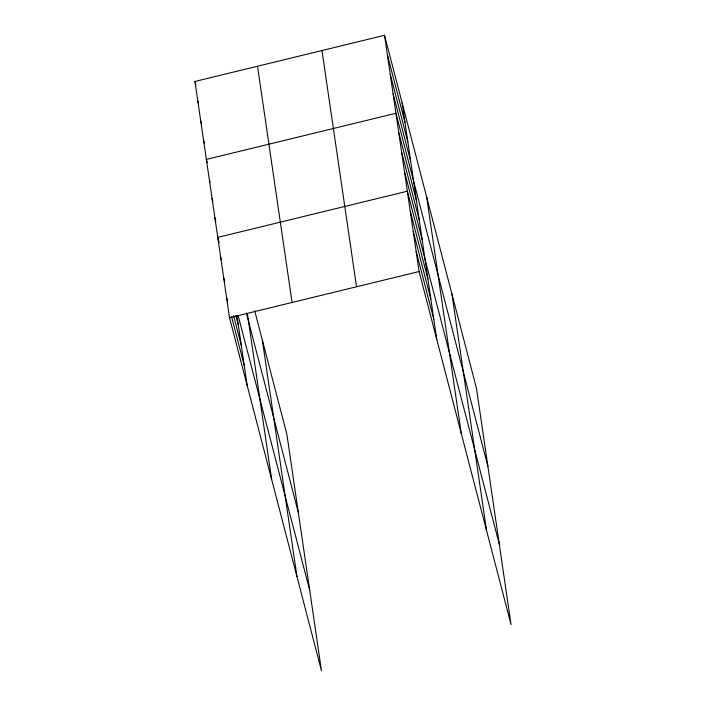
<?xml version="1.0" encoding="UTF-8"?>
<svg xmlns="http://www.w3.org/2000/svg" width="706" height="706" viewBox="0 0 706 706"><rect width="100%" height="100%" fill="white"/><g stroke="black" fill="none" stroke-linecap="round" stroke-linejoin="round"><path stroke-width="1.06" d="M254.69 310.764L286.91 434.464L321.468 670.7L229.521 317.7L194.953 81.464L384.532 35.3L476.479 388.3L511.047 624.536L419.09 271.536L384.532 35.3M229.521 317.7L419.09 271.536M387.382 54.786L404.997 122.429M390.233 74.28L407.856 141.915M393.083 93.766L410.707 161.409M487.89 466.26L395.934 113.26L206.364 159.415L207.185 162.592M398.784 132.746L416.408 200.389M401.643 152.24L419.258 219.875M404.494 171.726L422.109 239.369M499.292 544.22L407.344 191.22L217.766 237.375L219.142 242.661M410.283 211.297L427.898 278.932M413.222 231.374L430.836 299.017M416.152 251.46L433.775 319.094M194.953 81.464L195.783 84.632M197.804 100.949L198.633 104.117M200.663 120.444L201.484 123.612M203.513 139.929L204.334 143.097M246.332 312.855L298.311 512.424M209.488 179.968L210.035 182.077M212.065 198.395L212.894 201.572M214.915 217.889L215.745 221.057M238.116 315.476L309.722 590.384M220.704 257.461L221.252 259.57M235.848 315.582L238.328 325.095M223.643 277.537L224.746 281.765M233.554 315.582L241.258 345.172M226.582 297.614L227.685 301.841M231.533 316.641L244.197 365.258M451.955 294.137L486.513 530.374M426.68 197.106L461.239 433.343M402.146 102.944L436.714 339.18M321.971 50.532L356.53 286.768M257.514 66.232L292.081 302.468M262.376 340.292L296.944 576.528M247.4 313.649L271.669 479.506M236.934 315.582L247.135 385.335"/></g></svg>
